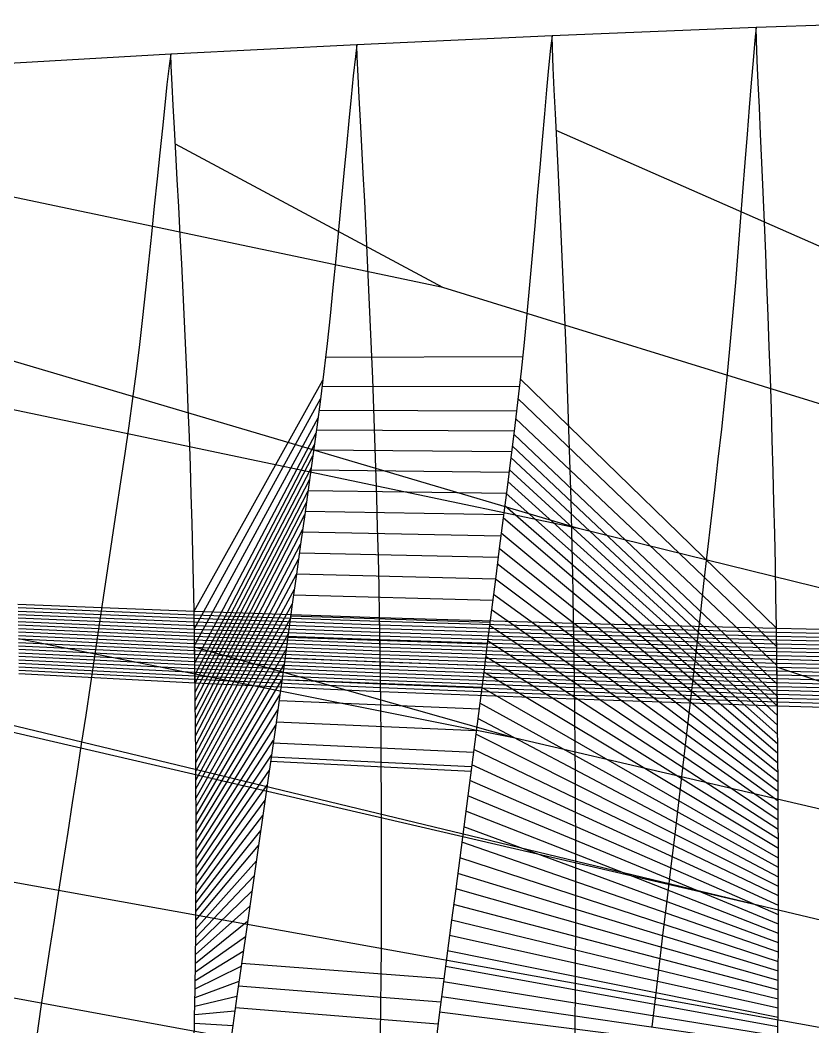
# Model space of a CAD drawing. Extents: x -427 to 427, y 0 to 209.
# Drawn here: x -303.1 to -225.8, y 107.6 to 205.9 of the extents above; entities that cross this region are included whole.
import ezdxf

# ---------------------------------------------------------------- set-up
doc = ezdxf.new("R2010")
doc.units = 0

msp = doc.modelspace()

# ---------------------------------------------------------------- linework, layer by layer
at = {"layer": 'default', "color": 5, "linetype": 'CONTINUOUS'}
for p, q in [((-210.59, 205.874, 43.32), (-231.304, 205.141, 53.101)), ((-231.304, 205.141, 53.101), (-251.223, 204.34, 63.739)), ((-231.304, 205.141, 53.101), (-231.43, 203.923, 52.935)), ((-251.223, 204.34, 63.739), (-270.256, 203.47, 75.144)), ((-251.223, 204.34, 63.739), (-251.359, 203.15, 63.583)), ((-231.43, 203.923, 52.935), (-231.612, 201.946, 52.713)), ((-288.417, 202.54, 87.256), (-305.632, 201.542, 99.933)), ((-288.417, 202.54, 87.256), (-288.569, 201.414, 87.12)), ((-270.256, 203.47, 75.144), (-288.417, 202.54, 87.256)), ((-270.256, 203.47, 75.144), (-270.402, 202.31, 74.999)), ((-251.359, 203.15, 63.583), (-251.556, 201.218, 63.374)), ((-270.402, 202.31, 74.999), (-270.612, 200.428, 74.803)), ((-231.612, 201.946, 52.713), (-231.793, 199.753, 52.511)), ((-288.569, 201.414, 87.12), (-288.789, 199.586, 86.938)), ((-251.556, 201.218, 63.374), (-251.751, 199.075, 63.184)), ((-288.789, 199.586, 86.938), (-289.007, 197.557, 86.774)), ((-270.612, 200.428, 74.803), (-270.819, 198.34, 74.627)), ((-231.793, 199.753, 52.511), (-231.988, 197.336, 52.295)), ((-251.751, 199.075, 63.184), (-251.961, 196.713, 62.981)), ((-270.819, 198.34, 74.627), (-271.044, 196.038, 74.438)), ((-289.007, 197.557, 86.774), (-289.243, 195.321, 86.599)), ((-251.961, 196.713, 62.981), (-252.189, 194.172, 62.761)), ((-231.988, 197.336, 52.295), (-232.199, 194.736, 52.061)), ((-271.044, 196.038, 74.438), (-271.288, 193.562, 74.234)), ((-289.243, 195.321, 86.599), (-289.498, 192.916, 86.409)), ((-216.508, 180.008, 132.29), (-250.808, 195.088, 65.164)), ((-232.199, 194.736, 52.061), (-232.417, 191.986, 51.824)), ((-261.886, 179.782, 153.3), (-287.968, 193.768, 88.55)), ((-252.189, 194.172, 62.761), (-252.424, 191.485, 62.539)), ((-289.498, 192.916, 86.409), (-289.761, 190.372, 86.218)), ((-271.288, 193.562, 74.234), (-271.539, 190.944, 74.027)), ((-261.886, 179.782, 153.3), (-321.403, 192.284, 114.247)), ((-232.417, 191.986, 51.824), (-232.64, 189.113, 51.586)), ((-271.539, 190.944, 74.027), (-271.796, 188.207, 73.82)), ((-252.424, 191.485, 62.539), (-252.665, 188.677, 62.316)), ((-289.761, 190.372, 86.218), (-290.031, 187.714, 86.026)), ((-232.64, 189.113, 51.586), (-232.868, 186.168, 51.344)), ((-271.796, 188.207, 73.82), (-272.058, 185.403, 73.609)), ((-252.665, 188.677, 62.316), (-252.911, 185.799, 62.088)), ((-290.031, 187.714, 86.026), (-290.306, 184.989, 85.83)), ((-252.911, 185.799, 62.088), (-253.161, 182.906, 61.854)), ((-232.868, 186.168, 51.344), (-233.1, 183.207, 51.095)), ((-290.306, 184.989, 85.83), (-290.586, 182.25, 85.629)), ((-272.058, 185.403, 73.609), (-272.325, 182.584, 73.392)), ((-253.161, 182.906, 61.854), (-253.416, 180.03, 61.61)), ((-233.1, 183.207, 51.095), (-233.336, 180.264, 50.835)), ((-290.586, 182.25, 85.629), (-290.872, 179.528, 85.419)), ((-272.325, 182.584, 73.392), (-272.597, 179.782, 73.165)), ((-253.416, 180.03, 61.61), (-253.678, 177.191, 61.35)), ((-233.336, 180.264, 50.835), (-233.58, 177.359, 50.559)), ((-290.872, 179.528, 85.419), (-291.165, 176.841, 85.194)), ((-272.597, 179.782, 73.165), (-272.877, 177.015, 72.923)), ((-272.877, 177.015, 72.923), (-273.17, 174.288, 72.659)), ((-253.678, 177.191, 61.35), (-253.952, 174.392, 61.067)), ((-233.58, 177.359, 50.559), (-233.834, 174.494, 50.257)), ((-291.165, 176.841, 85.194), (-291.472, 174.191, 84.948)), ((-291.472, 174.191, 84.948), (-291.798, 171.563, 84.673)), ((-273.17, 174.288, 72.659), (-273.481, 171.582, 72.363)), ((-253.952, 174.392, 61.067), (-254.244, 171.615, 60.75)), ((-233.834, 174.494, 50.257), (-234.104, 171.653, 49.922)), ((-291.798, 171.563, 84.673), (-292.146, 168.929, 84.366)), ((-273.481, 171.582, 72.363), (-273.814, 168.871, 72.034)), ((-254.244, 171.615, 60.75), (-254.556, 168.832, 60.397)), ((-234.104, 171.653, 49.922), (-234.394, 168.804, 49.548)), ((-286.147, 148.17, 94.535), (-273.585, 170.732, 72.26)), ((-292.146, 168.929, 84.366), (-292.519, 166.266, 84.026)), ((-286.121, 146.486, 94.697), (-273.819, 168.891, 72.024)), ((-273.814, 168.871, 72.034), (-274.169, 166.129, 71.669)), ((-254.556, 168.832, 60.397), (-254.89, 166.018, 60.008)), ((-234.394, 168.804, 49.548), (-234.703, 165.924, 49.135)), ((-292.519, 166.266, 84.026), (-292.914, 163.557, 83.657)), ((-286.095, 144.802, 94.858), (-274.053, 167.05, 71.787)), ((-274.169, 166.129, 71.669), (-274.546, 163.34, 71.275)), ((-286.069, 143.119, 95.02), (-274.245, 165.571, 71.59)), ((-254.89, 166.018, 60.008), (-255.243, 163.155, 59.587)), ((-234.703, 165.924, 49.135), (-235.031, 162.994, 48.689)), ((-286.054, 141.987, 95.125), (-274.396, 164.455, 71.432)), ((-292.914, 163.557, 83.657), (-293.326, 160.797, 83.267)), ((-286.044, 141.13, 95.203), (-274.546, 163.34, 71.275)), ((-274.546, 163.34, 71.275), (-274.94, 160.498, 70.857)), ((-286.034, 140.274, 95.28), (-274.704, 162.203, 71.108)), ((-255.243, 163.155, 59.587), (-255.613, 160.238, 59.141)), ((-235.031, 162.994, 48.689), (-235.374, 160.008, 48.218)), ((-293.326, 160.797, 83.267), (-293.749, 157.996, 82.864)), ((-286.025, 139.417, 95.357), (-274.861, 161.066, 70.941)), ((-274.94, 160.498, 70.857), (-275.344, 157.615, 70.426)), ((-255.613, 160.238, 59.141), (-255.992, 157.278, 58.681)), ((-286.017, 138.559, 95.432), (-275.021, 159.921, 70.771)), ((-235.374, 160.008, 48.218), (-235.726, 156.979, 47.731)), ((-286.009, 137.7, 95.507), (-275.183, 158.768, 70.599)), ((-293.749, 157.996, 82.864), (-294.176, 155.176, 82.458)), ((-286.001, 136.841, 95.582), (-275.344, 157.615, 70.426)), ((-275.344, 157.615, 70.426), (-275.752, 154.711, 69.991)), ((-255.992, 157.278, 58.681), (-256.374, 154.297, 58.217)), ((-235.726, 156.979, 47.731), (-236.081, 153.928, 47.24)), ((-285.995, 135.98, 95.654), (-275.548, 156.163, 70.209)), ((-294.176, 155.176, 82.458), (-294.6, 152.342, 82.056)), ((-285.988, 135.119, 95.727), (-275.752, 154.711, 69.991)), ((-275.752, 154.711, 69.991), (-276.157, 151.793, 69.561)), ((-256.374, 154.297, 58.217), (-256.755, 151.303, 57.757)), ((-236.081, 153.928, 47.24), (-236.434, 150.863, 46.754)), ((-285.982, 134.258, 95.8), (-275.955, 153.252, 69.776)), ((-294.6, 152.342, 82.056), (-295.023, 149.49, 81.657)), ((-285.976, 133.397, 95.871), (-276.157, 151.793, 69.561)), ((-276.157, 151.793, 69.561), (-276.561, 148.857, 69.134)), ((-256.755, 151.303, 57.757), (-257.134, 148.288, 57.302)), ((-236.434, 150.863, 46.754), (-236.786, 147.778, 46.271)), ((-295.023, 149.49, 81.657), (-295.446, 146.623, 81.26)), ((-285.972, 132.536, 95.942), (-276.359, 150.325, 69.348)), ((-285.967, 131.675, 96.012), (-276.561, 148.857, 69.134)), ((-276.561, 148.857, 69.134), (-276.965, 145.905, 68.709)), ((-257.134, 148.288, 57.302), (-257.512, 145.258, 56.848)), ((-236.786, 147.778, 46.271), (-237.137, 144.677, 45.791)), ((-295.446, 146.623, 81.26), (-295.869, 143.751, 80.863)), ((-285.962, 130.814, 96.082), (-276.763, 147.381, 68.922)), ((-285.959, 129.955, 96.15), (-276.965, 145.905, 68.709)), ((-276.965, 145.905, 68.709), (-277.369, 142.947, 68.284)), ((-254.81, 135.781, 160.612), (-303.275, 145.463, 107.15)), ((-254.81, 135.781, 160.612), (-286.091, 144.665, 94.875)), ((-257.512, 145.258, 56.848), (-257.892, 142.222, 56.394)), ((-237.137, 144.677, 45.791), (-237.489, 141.57, 45.311)), ((-295.869, 143.751, 80.863), (-296.293, 140.881, 80.464)), ((-285.956, 129.096, 96.218), (-277.167, 144.426, 68.497)), ((-285.952, 128.236, 96.286), (-277.369, 142.947, 68.284)), ((-277.369, 142.947, 68.284), (-277.775, 139.993, 67.856)), ((-201.145, 133.172, 137.445), (-229.275, 142.712, 61.817)), ((-257.892, 142.222, 56.394), (-258.272, 139.19, 55.937)), ((-237.489, 141.57, 45.311), (-237.842, 138.466, 44.827)), ((-296.293, 140.881, 80.464), (-296.72, 138.02, 80.061)), ((-285.951, 127.38, 96.352), (-277.572, 141.47, 68.07)), ((-285.95, 126.524, 96.417), (-277.775, 139.993, 67.856)), ((-277.775, 139.993, 67.856), (-278.182, 137.047, 67.425)), ((-258.272, 139.19, 55.937), (-258.654, 136.166, 55.477)), ((-296.72, 138.02, 80.061), (-297.15, 135.166, 79.652)), ((-285.948, 125.667, 96.482), (-277.978, 138.52, 67.64)), ((-237.842, 138.466, 44.827), (-238.197, 135.371, 44.34)), ((-285.948, 124.813, 96.545), (-278.182, 137.047, 67.425)), ((-278.182, 137.047, 67.425), (-278.593, 134.108, 66.987)), ((-258.654, 136.166, 55.477), (-259.04, 133.15, 55.01)), ((-297.15, 135.166, 79.652), (-297.585, 132.313, 79.236)), ((-285.949, 123.96, 96.607), (-278.387, 135.578, 67.206)), ((-238.197, 135.371, 44.34), (-238.554, 132.283, 43.846)), ((-285.95, 123.106, 96.669), (-278.593, 134.108, 66.987)), ((-278.593, 134.108, 66.987), (-279.008, 131.171, 66.542)), ((-259.04, 133.15, 55.01), (-259.43, 130.134, 54.535)), ((-297.585, 132.313, 79.236), (-298.026, 129.454, 78.812)), ((-285.951, 122.254, 96.73), (-278.801, 132.64, 66.765)), ((-238.554, 132.283, 43.846), (-238.916, 129.198, 43.343)), ((-285.954, 121.403, 96.788), (-279.008, 131.171, 66.542)), ((-279.008, 131.171, 66.542), (-279.429, 128.228, 66.089)), ((-259.43, 130.134, 54.535), (-259.825, 127.113, 54.051)), ((-298.026, 129.454, 78.812), (-298.471, 126.585, 78.383)), ((-285.957, 120.553, 96.847), (-279.219, 129.699, 66.316)), ((-238.916, 129.198, 43.343), (-239.283, 126.105, 42.832)), ((-285.96, 119.703, 96.905), (-279.429, 128.228, 66.089)), ((-279.429, 128.228, 66.089), (-279.855, 125.274, 65.63)), ((-259.825, 127.113, 54.051), (-260.224, 124.081, 53.561)), ((-298.471, 126.585, 78.383), (-298.919, 123.71, 77.95)), ((-285.965, 118.856, 96.96), (-279.642, 126.751, 65.859)), ((-239.283, 126.105, 42.832), (-239.653, 123.002, 42.313)), ((-285.971, 118.01, 97.014), (-279.855, 125.274, 65.63)), ((-279.855, 125.274, 65.63), (-280.283, 122.313, 65.166)), ((-260.224, 124.081, 53.561), (-260.625, 121.042, 53.067)), ((-298.919, 123.71, 77.95), (-299.366, 120.838, 77.518)), ((-285.976, 117.163, 97.069), (-280.069, 123.794, 65.398)), ((-239.653, 123.002, 42.313), (-240.026, 119.891, 41.791)), ((-285.984, 116.319, 97.121), (-280.283, 122.313, 65.166)), ((-280.283, 122.313, 65.166), (-280.71, 119.357, 64.704)), ((-260.625, 121.042, 53.067), (-261.027, 118.007, 52.574)), ((-299.366, 120.838, 77.518), (-299.81, 117.981, 77.09)), ((-285.992, 115.477, 97.171), (-280.496, 120.835, 64.935)), ((-286, 114.634, 97.222), (-280.71, 119.357, 64.704)), ((-280.71, 119.357, 64.704), (-281.134, 116.415, 64.246)), ((-240.026, 119.891, 41.791), (-240.398, 116.784, 41.269)), ((-299.81, 117.981, 77.09), (-300.247, 115.143, 76.67)), ((-261.027, 118.007, 52.574), (-261.424, 114.987, 52.085)), ((-286.009, 113.793, 97.271), (-280.922, 117.886, 64.475)), ((-286.02, 112.954, 97.317), (-281.134, 116.415, 64.246)), ((-281.134, 116.415, 64.246), (-281.551, 113.493, 63.797)), ((-240.398, 116.784, 41.269), (-240.767, 113.694, 40.752)), ((-300.247, 115.143, 76.67), (-300.676, 112.326, 76.26)), ((-286.031, 112.116, 97.363), (-281.342, 114.954, 64.021)), ((-261.424, 114.987, 52.085), (-261.816, 111.988, 51.606)), ((-286.042, 111.277, 97.408), (-281.551, 113.493, 63.797)), ((-281.551, 113.493, 63.797), (-281.961, 110.592, 63.358)), ((-240.767, 113.694, 40.752), (-241.13, 110.624, 40.245)), ((-300.676, 112.326, 76.26), (-301.095, 109.529, 75.864)), ((-286.056, 110.443, 97.45), (-281.756, 112.043, 63.577)), ((-261.816, 111.988, 51.606), (-262.2, 109.01, 51.138)), ((-286.071, 109.608, 97.491), (-281.961, 110.592, 63.358)), ((-281.961, 110.592, 63.358), (-282.361, 107.713, 62.934)), ((-241.13, 110.624, 40.245), (-241.487, 107.576, 39.75)), ((-301.095, 109.529, 75.864), (-301.501, 106.748, 75.483)), ((-286.085, 108.773, 97.532), (-282.161, 109.152, 63.146)), ((-262.2, 109.01, 51.138), (-262.576, 106.054, 50.685)), ((-286.101, 107.941, 97.569), (-282.361, 107.713, 62.934)), ((-282.361, 107.713, 62.934), (-282.749, 104.849, 62.527))]:
    msp.add_line(p, q, dxfattribs=at)
at = {"layer": 'default', "color": 3, "linetype": 'CONTINUOUS'}
for p, q in [((-231.27, 203.914, 53.258), (-231.304, 205.141, 53.101)), ((-251.188, 203.14, 63.891), (-251.223, 204.34, 63.739)), ((-231.196, 201.933, 53.555), (-231.27, 203.914, 53.258)), ((-288.379, 201.403, 87.394), (-288.417, 202.54, 87.256)), ((-270.22, 202.3, 75.29), (-270.256, 203.47, 75.144)), ((-251.108, 201.203, 64.175), (-251.188, 203.14, 63.891)), ((-270.137, 200.411, 75.561), (-270.22, 202.3, 75.29)), ((-231.096, 199.753, 53.918), (-231.196, 201.933, 53.555)), ((-288.294, 199.567, 87.653), (-288.379, 201.403, 87.394)), ((-251.001, 199.071, 64.524), (-251.108, 201.203, 64.175)), ((-288.177, 197.545, 87.969), (-288.294, 199.567, 87.653)), ((-270.024, 198.332, 75.895), (-270.137, 200.411, 75.561)), ((-230.987, 197.351, 54.316), (-231.096, 199.753, 53.918)), ((-250.885, 196.722, 64.905), (-251.001, 199.071, 64.524)), ((-269.902, 196.041, 76.259), (-270.024, 198.332, 75.895)), ((-288.051, 195.317, 88.315), (-288.177, 197.545, 87.969)), ((-250.764, 194.17, 65.309), (-250.885, 196.722, 64.905)), ((-230.874, 194.741, 54.737), (-230.987, 197.351, 54.316)), ((-269.775, 193.552, 76.644), (-269.902, 196.041, 76.259)), ((-287.921, 192.898, 88.681), (-288.051, 195.317, 88.315)), ((-230.754, 191.968, 55.185), (-230.874, 194.741, 54.737)), ((-250.636, 191.458, 65.739), (-250.764, 194.17, 65.309)), ((-287.782, 190.326, 89.072), (-287.921, 192.898, 88.681)), ((-269.64, 190.908, 77.055), (-269.775, 193.552, 76.644)), ((-230.63, 189.079, 55.65), (-230.754, 191.968, 55.185)), ((-269.501, 188.152, 77.481), (-269.64, 190.908, 77.055)), ((-250.503, 188.633, 66.184), (-250.636, 191.458, 65.739)), ((-287.638, 187.647, 89.476), (-287.782, 190.326, 89.072)), ((-230.505, 186.108, 56.122), (-230.63, 189.079, 55.65)), ((-269.361, 185.319, 77.913), (-269.501, 188.152, 77.481)), ((-250.369, 185.728, 66.637), (-250.503, 188.633, 66.184)), ((-287.493, 184.893, 89.888), (-287.638, 187.647, 89.476)), ((-230.38, 183.089, 56.597), (-230.505, 186.108, 56.122)), ((-287.349, 182.094, 90.302), (-287.493, 184.893, 89.888)), ((-269.221, 182.441, 78.349), (-269.361, 185.319, 77.913)), ((-250.236, 182.776, 67.093), (-250.369, 185.728, 66.637)), ((-230.258, 180.054, 57.069), (-230.38, 183.089, 56.597)), ((-287.208, 179.279, 90.713), (-287.349, 182.094, 90.302)), ((-269.084, 179.546, 78.782), (-269.221, 182.441, 78.349)), ((-250.105, 179.807, 67.546), (-250.236, 182.776, 67.093)), ((-230.14, 177.014, 57.531), (-230.258, 180.054, 57.069)), ((-287.072, 176.461, 91.116), (-287.208, 179.279, 90.713)), ((-268.952, 176.647, 79.205), (-269.084, 179.546, 78.782)), ((-198.838, 160.272, 229.754), (-261.886, 179.782, 153.3)), ((-249.98, 176.834, 67.989), (-250.105, 179.807, 67.546)), ((-230.028, 173.97, 57.982), (-230.14, 177.014, 57.531)), ((-286.943, 173.639, 91.51), (-287.072, 176.461, 91.116)), ((-268.827, 173.744, 79.619), (-268.952, 176.647, 79.205)), ((-249.86, 173.858, 68.422), (-249.98, 176.834, 67.989)), ((-248.63, 156.249, 286.058), (-338.025, 174.997, 242.953)), ((-248.63, 156.249, 286.058), (-313.93, 175.592, 211.473)), ((-286.821, 170.817, 91.894), (-286.943, 173.639, 91.51)), ((-268.709, 170.842, 80.023), (-268.827, 173.744, 79.619)), ((-249.747, 170.882, 68.844), (-249.86, 173.858, 68.422)), ((-229.922, 170.927, 58.421), (-230.028, 173.97, 57.982)), ((-286.708, 168.001, 92.265), (-286.821, 170.817, 91.894)), ((-268.598, 167.946, 80.413), (-268.709, 170.842, 80.023)), ((-249.641, 167.911, 69.252), (-249.747, 170.882, 68.844)), ((-229.823, 167.889, 58.847), (-229.922, 170.927, 58.421)), ((-286.603, 165.187, 92.624), (-286.708, 168.001, 92.265)), ((-268.496, 165.051, 80.79), (-268.598, 167.946, 80.413)), ((-249.543, 164.943, 69.646), (-249.641, 167.911, 69.252)), ((-229.731, 164.853, 59.257), (-229.823, 167.889, 58.847)), ((-286.506, 162.37, 92.971), (-286.603, 165.187, 92.624)), ((-268.402, 162.153, 81.154), (-268.496, 165.051, 80.79)), ((-249.453, 161.971, 70.026), (-249.543, 164.943, 69.646)), ((-229.647, 161.814, 59.652), (-229.731, 164.853, 59.257)), ((-286.418, 159.549, 93.306), (-286.506, 162.37, 92.971)), ((-268.316, 159.252, 81.506), (-268.402, 162.153, 81.154)), ((-249.37, 158.995, 70.393), (-249.453, 161.971, 70.026)), ((-229.569, 158.77, 60.034), (-229.647, 161.814, 59.652)), ((-286.338, 156.726, 93.63), (-286.418, 159.549, 93.306)), ((-268.237, 156.348, 81.846), (-268.316, 159.252, 81.506)), ((-249.294, 156.017, 70.748), (-249.37, 158.995, 70.393)), ((-229.498, 155.725, 60.403), (-229.569, 158.77, 60.034)), ((-286.266, 153.905, 93.942), (-286.338, 156.726, 93.63)), ((-268.166, 153.446, 82.173), (-268.237, 156.348, 81.846)), ((-249.226, 153.041, 71.089), (-249.294, 156.017, 70.748)), ((-229.434, 152.681, 60.758), (-229.498, 155.725, 60.403)), ((-286.203, 151.081, 94.24), (-286.266, 153.905, 93.942)), ((-268.104, 150.542, 82.486), (-268.166, 153.446, 82.173)), ((-249.166, 150.062, 71.416), (-249.226, 153.041, 71.089)), ((-229.377, 149.635, 61.097), (-229.434, 152.681, 60.758)), ((-286.148, 148.248, 94.528), (-286.203, 151.081, 94.24)), ((-268.051, 147.627, 82.787), (-268.104, 150.542, 82.486)), ((-249.114, 147.072, 71.729), (-249.166, 150.062, 71.416)), ((-229.328, 146.577, 61.423), (-229.377, 149.635, 61.097)), ((-286.101, 145.405, 94.806), (-286.148, 148.248, 94.528)), ((-268.004, 144.703, 83.078), (-268.051, 147.627, 82.787)), ((-249.068, 144.073, 72.033), (-249.114, 147.072, 71.729)), ((-229.285, 143.509, 61.738), (-229.328, 146.577, 61.423)), ((-230.355, 119.264, 358.947), (-347.059, 146.388, 252.908)), ((-286.061, 142.557, 95.074), (-286.101, 145.405, 94.806)), ((-267.963, 141.773, 83.359), (-268.004, 144.703, 83.078)), ((-249.029, 141.069, 72.324), (-249.068, 144.073, 72.033)), ((-286.028, 139.704, 95.332), (-286.061, 142.557, 95.074)), ((-229.247, 140.437, 62.041), (-229.285, 143.509, 61.738)), ((-267.93, 138.838, 83.629), (-267.963, 141.773, 83.359)), ((-248.996, 138.058, 72.606), (-249.029, 141.069, 72.324)), ((-286.001, 136.841, 95.582), (-286.028, 139.704, 95.332)), ((-229.216, 137.357, 62.332), (-229.247, 140.437, 62.041)), ((-230.355, 119.264, 358.947), (-312.489, 139.088, 223.076)), ((-267.903, 135.893, 83.89), (-267.93, 138.838, 83.629)), ((-248.968, 135.037, 72.877), (-248.996, 138.058, 72.606)), ((-285.98, 133.972, 95.824), (-286.001, 136.841, 95.582)), ((-229.189, 134.268, 62.614), (-229.216, 137.357, 62.332)), ((-267.881, 132.941, 84.143), (-267.903, 135.893, 83.89)), ((-166.886, 115.255, 292.703), (-254.81, 135.781, 160.612)), ((-248.946, 132.01, 73.14), (-248.968, 135.037, 72.877)), ((-285.963, 131.101, 96.059), (-285.98, 133.972, 95.824)), ((-229.168, 131.171, 62.886), (-229.189, 134.268, 62.614)), ((-267.864, 129.988, 84.389), (-267.881, 132.941, 84.143)), ((-248.928, 128.98, 73.395), (-248.946, 132.01, 73.14)), ((-285.952, 128.236, 96.286), (-285.963, 131.101, 96.059)), ((-229.151, 128.073, 63.15), (-229.168, 131.171, 62.886)), ((-267.851, 127.041, 84.626), (-267.864, 129.988, 84.389)), ((-248.915, 125.958, 73.641), (-248.928, 128.98, 73.395)), ((-285.948, 125.382, 96.504), (-285.952, 128.236, 96.286)), ((-229.138, 124.982, 63.405), (-229.151, 128.073, 63.15)), ((-267.845, 124.104, 84.853), (-267.851, 127.041, 84.626)), ((-248.908, 122.946, 73.876), (-248.915, 125.958, 73.641)), ((-285.95, 122.537, 96.71), (-285.948, 125.382, 96.504)), ((-229.13, 121.901, 63.649), (-229.138, 124.982, 63.405)), ((-267.846, 121.178, 85.068), (-267.845, 124.104, 84.853)), ((-248.907, 119.944, 74.099), (-248.908, 122.946, 73.876)), ((-285.96, 119.703, 96.905), (-285.95, 122.537, 96.71)), ((-229.128, 118.83, 63.879), (-229.13, 121.901, 63.649)), ((-267.854, 118.262, 85.271), (-267.846, 121.178, 85.068)), ((-248.912, 116.953, 74.309), (-248.907, 119.944, 74.099)), ((-285.978, 116.881, 97.087), (-285.96, 119.703, 96.905)), ((-227.818, 96.447, 361.488), (-345.938, 118.136, 255.765)), ((-267.87, 115.359, 85.461), (-267.854, 118.262, 85.271)), ((-229.133, 115.771, 64.096), (-229.128, 118.83, 63.879)), ((-286.005, 114.072, 97.255), (-285.978, 116.881, 97.087)), ((-248.926, 113.975, 74.505), (-248.912, 116.953, 74.309)), ((-267.894, 112.469, 85.635), (-267.87, 115.359, 85.461)), ((-229.145, 112.725, 64.298), (-229.133, 115.771, 64.096)), ((-286.042, 111.277, 97.408), (-286.005, 114.072, 97.255)), ((-248.947, 111.011, 74.685), (-248.926, 113.975, 74.505)), ((-267.928, 109.593, 85.794), (-267.894, 112.469, 85.635)), ((-229.164, 109.693, 64.483), (-229.145, 112.725, 64.298)), ((-286.09, 108.495, 97.545), (-286.042, 111.277, 97.408)), ((-248.978, 108.061, 74.848), (-248.947, 111.011, 74.685)), ((-267.972, 106.731, 85.936), (-267.928, 109.593, 85.794)), ((-229.191, 106.675, 64.651), (-229.164, 109.693, 64.483)), ((-286.148, 105.727, 97.665), (-286.09, 108.495, 97.545)), ((-249.017, 105.124, 74.993), (-248.978, 108.061, 74.848))]:
    msp.add_line(p, q, dxfattribs=at)
at = {"layer": 'default', "color": 30, "linetype": 'CONTINUOUS'}
for p, q in [((-254.097, 173.011, 60.909), (-273.324, 172.943, 72.512)), ((-254.418, 170.086, 60.551), (-273.667, 170.092, 72.177)), ((-254.689, 167.706, 60.242), (-273.956, 167.774, 71.888)), ((-254.925, 165.731, 59.966), (-274.207, 165.85, 71.63)), ((-255.172, 163.727, 59.671), (-274.471, 163.897, 71.353)), ((-255.428, 161.696, 59.364), (-274.743, 161.919, 71.066)), ((-255.688, 159.646, 59.049), (-275.021, 159.921, 70.771)), ((-255.954, 157.574, 58.727), (-275.304, 157.903, 70.469)), ((-256.221, 155.49, 58.403), (-275.589, 155.872, 70.165)), ((-256.488, 153.399, 58.079), (-275.874, 153.836, 69.862)), ((-256.755, 151.303, 57.757), (-276.157, 151.793, 69.561)), ((-257.02, 149.193, 57.439), (-276.44, 149.738, 69.262)), ((-257.285, 147.076, 57.12), (-276.723, 147.676, 68.964)), ((-257.55, 144.955, 56.803), (-277.005, 145.609, 68.667)), ((-257.816, 142.83, 56.485), (-277.288, 143.539, 68.369)), ((-258.082, 140.706, 56.166), (-277.572, 141.47, 68.07)), ((-258.348, 138.585, 55.845), (-277.856, 139.404, 67.77)), ((-258.616, 136.468, 55.523), (-278.141, 137.342, 67.468)), ((-258.886, 134.356, 55.197), (-278.428, 135.284, 67.162)), ((-259.065, 132.957, 54.979), (-278.619, 133.921, 66.959)), ((-259.123, 132.507, 54.909), (-278.681, 133.482, 66.892)), ((-261.781, 112.259, 51.649), (-281.513, 113.757, 63.837)), ((-262.074, 109.985, 51.291), (-281.827, 111.542, 63.502)), ((-262.35, 107.828, 50.957), (-282.121, 109.44, 63.189))]:
    msp.add_line(p, q, dxfattribs=at)
at = {"layer": 'default', "color": 1, "linetype": 'CONTINUOUS'}
for p, q in [((-229.327, 146.493, 61.432), (-254.328, 170.859, 60.654)), ((-229.303, 144.676, 61.615), (-254.553, 168.922, 60.396)), ((-229.279, 142.859, 61.797), (-254.777, 166.986, 60.137)), ((-229.255, 141.042, 61.98), (-254.96, 165.445, 59.924)), ((-229.241, 139.821, 62.099), (-255.102, 164.3, 59.755)), ((-229.231, 138.897, 62.187), (-255.243, 163.155, 59.587)), ((-229.222, 137.973, 62.274), (-255.391, 161.988, 59.408)), ((-229.213, 137.048, 62.361), (-255.539, 160.821, 59.23)), ((-229.205, 136.121, 62.445), (-255.688, 159.646, 59.049)), ((-229.197, 135.195, 62.529), (-255.84, 158.462, 58.865)), ((-229.189, 134.268, 62.614), (-255.992, 157.278, 58.681)), ((-229.183, 133.339, 62.695), (-256.183, 155.788, 58.449)), ((-133.26, 127.782, 374.281), (-248.63, 156.249, 286.058)), ((-229.177, 132.41, 62.777), (-256.374, 154.297, 58.217)), ((-229.17, 131.481, 62.859), (-256.565, 152.8, 57.987)), ((-229.165, 130.551, 62.939), (-256.755, 151.303, 57.757)), ((-229.159, 129.622, 63.018), (-256.944, 149.796, 57.53)), ((-229.154, 128.692, 63.098), (-257.134, 148.288, 57.302)), ((-229.149, 127.764, 63.176), (-257.323, 146.773, 57.075)), ((-229.145, 126.836, 63.252), (-257.512, 145.258, 56.848)), ((-229.142, 125.909, 63.329), (-257.702, 143.74, 56.621)), ((-229.138, 124.981, 63.405), (-257.892, 142.222, 56.394)), ((-229.135, 124.057, 63.478), (-258.082, 140.706, 56.166)), ((-229.133, 123.133, 63.551), (-258.272, 139.19, 55.937)), ((-229.131, 122.209, 63.624), (-258.463, 137.678, 55.707)), ((-229.13, 121.287, 63.695), (-258.654, 136.166, 55.477)), ((-229.129, 120.365, 63.764), (-258.847, 134.658, 55.243)), ((-229.129, 119.444, 63.833), (-259.04, 133.15, 55.01)), ((-229.129, 118.524, 63.901), (-259.235, 131.642, 54.772)), ((-229.13, 117.606, 63.966), (-259.43, 130.134, 54.535)), ((-229.132, 116.689, 64.031), (-259.627, 128.624, 54.293)), ((-229.133, 115.771, 64.096), (-259.825, 127.113, 54.051)), ((-229.137, 114.857, 64.157), (-260.024, 125.597, 53.806)), ((-229.14, 113.943, 64.217), (-260.224, 124.081, 53.561)), ((-39.478, 74.041, 604.135), (-309.183, 122.644, 355.545)), ((-229.144, 113.029, 64.278), (-260.425, 122.561, 53.314)), ((-229.149, 112.118, 64.335), (-260.625, 121.042, 53.067)), ((-229.154, 111.209, 64.391), (-260.826, 119.524, 52.82)), ((-39.478, 74.041, 604.135), (-230.355, 119.264, 358.947)), ((-229.16, 110.299, 64.446), (-261.027, 118.007, 52.574)), ((-229.167, 109.391, 64.5), (-261.225, 116.497, 52.329)), ((-229.175, 108.486, 64.551), (-261.424, 114.987, 52.085)), ((-229.183, 107.581, 64.601), (-261.62, 113.488, 51.845)), ((-229.191, 106.675, 64.651), (-261.816, 111.988, 51.606)), ((-229.202, 105.774, 64.696), (-262.008, 110.499, 51.372)), ((-229.213, 104.873, 64.741), (-262.2, 109.01, 51.138))]:
    msp.add_line(p, q, dxfattribs=at)
at = {"layer": 'default', "color": 2, "linetype": 'CONTINUOUS'}
for p, q in [((-303.33, 148.858, 106.827), (-286.147, 148.17, 94.535)), ((-303.325, 148.519, 106.859), (-286.141, 147.819, 94.57)), ((-303.319, 148.179, 106.892), (-286.135, 147.469, 94.604)), ((-303.313, 147.84, 106.924), (-286.13, 147.119, 94.638)), ((-303.307, 147.5, 106.957), (-286.124, 146.768, 94.672)), ((-286.147, 148.17, 94.535), (-268.049, 147.547, 82.795)), ((-286.141, 147.819, 94.57), (-286.147, 148.17, 94.535)), ((-286.141, 147.819, 94.57), (-286.147, 147.819, 94.535)), ((-286.141, 147.819, 94.57), (-268.044, 147.186, 82.831)), ((-286.135, 147.469, 94.604), (-286.141, 147.819, 94.57)), ((-286.135, 147.469, 94.604), (-286.141, 147.469, 94.57)), ((-286.135, 147.469, 94.604), (-268.038, 146.826, 82.867)), ((-286.13, 147.119, 94.638), (-286.135, 147.469, 94.604)), ((-268.049, 147.547, 82.795), (-249.113, 146.99, 71.738)), ((-268.044, 147.186, 82.831), (-268.049, 147.547, 82.795)), ((-303.302, 147.16, 106.99), (-286.118, 146.418, 94.707)), ((-303.296, 146.821, 107.022), (-286.112, 146.067, 94.741)), ((-303.29, 146.481, 107.055), (-286.106, 145.717, 94.775)), ((-286.13, 147.119, 94.638), (-286.135, 147.119, 94.604)), ((-286.13, 147.119, 94.638), (-268.032, 146.465, 82.903)), ((-286.124, 146.768, 94.672), (-286.13, 147.119, 94.638)), ((-286.124, 146.768, 94.672), (-286.13, 146.768, 94.638)), ((-286.124, 146.768, 94.672), (-268.026, 146.105, 82.939)), ((-286.118, 146.418, 94.707), (-286.124, 146.768, 94.672)), ((-268.044, 147.186, 82.831), (-268.049, 147.186, 82.795)), ((-268.044, 147.186, 82.831), (-249.107, 146.621, 71.775)), ((-268.038, 146.826, 82.867), (-268.044, 147.186, 82.831)), ((-268.038, 146.826, 82.867), (-268.044, 146.826, 82.831)), ((-268.038, 146.826, 82.867), (-249.101, 146.251, 71.812)), ((-268.032, 146.465, 82.903), (-268.038, 146.826, 82.867)), ((-268.032, 146.465, 82.903), (-268.038, 146.465, 82.867)), ((-268.032, 146.465, 82.903), (-249.096, 145.881, 71.85)), ((-268.026, 146.105, 82.939), (-268.032, 146.465, 82.903)), ((-249.113, 146.99, 71.738), (-229.327, 146.493, 61.432)), ((-249.107, 146.621, 71.775), (-249.113, 146.99, 71.738)), ((-249.107, 146.621, 71.775), (-249.113, 146.621, 71.738)), ((-249.107, 146.621, 71.775), (-229.322, 146.115, 61.471)), ((-249.101, 146.251, 71.812), (-249.107, 146.621, 71.775)), ((-229.327, 146.493, 61.432), (-208.756, 146.053, 51.953)), ((-229.322, 146.115, 61.471), (-229.327, 146.493, 61.432)), ((-303.284, 146.142, 107.087), (-286.1, 145.366, 94.809)), ((-303.28, 145.802, 107.119), (-286.096, 145.016, 94.842)), ((-286.118, 146.418, 94.707), (-286.124, 146.418, 94.672)), ((-286.118, 146.418, 94.707), (-268.02, 145.744, 82.975)), ((-286.112, 146.067, 94.741), (-286.118, 146.418, 94.707)), ((-286.112, 146.067, 94.741), (-286.118, 146.067, 94.707)), ((-286.112, 146.067, 94.741), (-268.015, 145.384, 83.01)), ((-286.106, 145.717, 94.775), (-286.112, 146.067, 94.741)), ((-286.106, 145.717, 94.775), (-286.112, 145.717, 94.741)), ((-286.106, 145.717, 94.775), (-268.009, 145.023, 83.046)), ((-286.1, 145.366, 94.809), (-286.106, 145.717, 94.775)), ((-268.026, 146.105, 82.939), (-268.032, 146.105, 82.903)), ((-268.026, 146.105, 82.939), (-249.09, 145.511, 71.887)), ((-268.02, 145.744, 82.975), (-268.026, 146.105, 82.939)), ((-268.02, 145.744, 82.975), (-268.026, 145.744, 82.939)), ((-268.02, 145.744, 82.975), (-249.084, 145.142, 71.925)), ((-268.015, 145.384, 83.01), (-268.02, 145.744, 82.975)), ((-249.101, 146.251, 71.812), (-249.107, 146.251, 71.775)), ((-249.101, 146.251, 71.812), (-229.316, 145.737, 61.509)), ((-249.096, 145.881, 71.85), (-249.101, 146.251, 71.812)), ((-249.096, 145.881, 71.85), (-249.101, 145.881, 71.812)), ((-249.096, 145.881, 71.85), (-229.311, 145.359, 61.548)), ((-249.09, 145.511, 71.887), (-249.096, 145.881, 71.85)), ((-249.09, 145.511, 71.887), (-249.096, 145.511, 71.85)), ((-249.09, 145.511, 71.887), (-229.305, 144.981, 61.587)), ((-249.084, 145.142, 71.925), (-249.09, 145.511, 71.887)), ((-229.322, 146.115, 61.471), (-229.327, 146.115, 61.432)), ((-229.322, 146.115, 61.471), (-208.751, 145.667, 51.993)), ((-229.316, 145.737, 61.509), (-229.322, 146.115, 61.471)), ((-229.316, 145.737, 61.509), (-229.322, 145.737, 61.471)), ((-229.316, 145.737, 61.509), (-208.746, 145.281, 52.033)), ((-229.311, 145.359, 61.548), (-229.316, 145.737, 61.509)), ((-303.275, 145.463, 107.15), (-286.091, 144.665, 94.875)), ((-303.27, 145.123, 107.181), (-286.086, 144.315, 94.908)), ((-303.265, 144.784, 107.213), (-286.081, 143.964, 94.941)), ((-286.1, 145.366, 94.809), (-286.106, 145.366, 94.775)), ((-286.1, 145.366, 94.809), (-268.003, 144.663, 83.082)), ((-286.096, 145.016, 94.842), (-286.1, 145.366, 94.809)), ((-286.096, 145.016, 94.842), (-286.1, 145.016, 94.809)), ((-286.096, 145.016, 94.842), (-267.998, 144.302, 83.117)), ((-286.091, 144.665, 94.875), (-286.096, 145.016, 94.842)), ((-286.091, 144.665, 94.875), (-286.096, 144.665, 94.842)), ((-286.091, 144.665, 94.875), (-267.993, 143.942, 83.151)), ((-286.086, 144.315, 94.908), (-286.091, 144.665, 94.875)), ((-268.015, 145.384, 83.01), (-268.02, 145.384, 82.975)), ((-268.015, 145.384, 83.01), (-249.079, 144.772, 71.962)), ((-268.009, 145.023, 83.046), (-268.015, 145.384, 83.01)), ((-268.009, 145.023, 83.046), (-268.015, 145.023, 83.01)), ((-268.009, 145.023, 83.046), (-249.073, 144.402, 71.999)), ((-268.003, 144.663, 83.082), (-268.009, 145.023, 83.046)), ((-268.003, 144.663, 83.082), (-268.009, 144.663, 83.046)), ((-268.003, 144.663, 83.082), (-249.068, 144.032, 72.037)), ((-267.998, 144.302, 83.117), (-268.003, 144.663, 83.082)), ((-249.084, 145.142, 71.925), (-249.09, 145.142, 71.887)), ((-249.084, 145.142, 71.925), (-229.3, 144.602, 61.626)), ((-249.079, 144.772, 71.962), (-249.084, 145.142, 71.925)), ((-249.079, 144.772, 71.962), (-249.084, 144.772, 71.925)), ((-249.079, 144.772, 71.962), (-229.295, 144.224, 61.665)), ((-249.073, 144.402, 71.999), (-249.079, 144.772, 71.962)), ((-229.311, 145.359, 61.548), (-229.316, 145.359, 61.509)), ((-229.311, 145.359, 61.548), (-208.741, 144.896, 52.073)), ((-229.305, 144.981, 61.587), (-229.311, 145.359, 61.548)), ((-229.305, 144.981, 61.587), (-229.311, 144.981, 61.548)), ((-229.305, 144.981, 61.587), (-208.736, 144.51, 52.113)), ((-229.3, 144.602, 61.626), (-229.305, 144.981, 61.587)), ((-229.3, 144.602, 61.626), (-229.305, 144.602, 61.587)), ((-229.3, 144.602, 61.626), (-208.731, 144.124, 52.153)), ((-229.295, 144.224, 61.665), (-229.3, 144.602, 61.626)), ((-303.26, 144.444, 107.244), (-286.076, 143.614, 94.974)), ((-303.255, 144.105, 107.276), (-286.071, 143.264, 95.007)), ((-303.251, 143.765, 107.307), (-286.066, 142.913, 95.04)), ((-286.086, 144.315, 94.908), (-286.091, 144.315, 94.875)), ((-286.086, 144.315, 94.908), (-267.988, 143.581, 83.186)), ((-286.081, 143.964, 94.941), (-286.086, 144.315, 94.908)), ((-286.081, 143.964, 94.941), (-286.086, 143.964, 94.908)), ((-286.081, 143.964, 94.941), (-267.983, 143.221, 83.22)), ((-286.076, 143.614, 94.974), (-286.081, 143.964, 94.941)), ((-286.076, 143.614, 94.974), (-286.081, 143.614, 94.941)), ((-286.076, 143.614, 94.974), (-267.978, 142.86, 83.255)), ((-286.071, 143.264, 95.007), (-286.076, 143.614, 94.974)), ((-267.998, 144.302, 83.117), (-268.003, 144.302, 83.082)), ((-267.998, 144.302, 83.117), (-249.063, 143.663, 72.072)), ((-267.993, 143.942, 83.151), (-267.998, 144.302, 83.117)), ((-267.993, 143.942, 83.151), (-267.998, 143.942, 83.117)), ((-267.993, 143.942, 83.151), (-249.058, 143.293, 72.108)), ((-267.988, 143.581, 83.186), (-267.993, 143.942, 83.151)), ((-267.988, 143.581, 83.186), (-267.993, 143.581, 83.151)), ((-267.988, 143.581, 83.186), (-249.053, 142.923, 72.144)), ((-267.983, 143.221, 83.22), (-267.988, 143.581, 83.186)), ((-249.073, 144.402, 71.999), (-249.079, 144.402, 71.962)), ((-249.073, 144.402, 71.999), (-229.289, 143.846, 61.703)), ((-249.068, 144.032, 72.037), (-249.073, 144.402, 71.999)), ((-249.068, 144.032, 72.037), (-249.073, 144.032, 71.999)), ((-249.068, 144.032, 72.037), (-229.284, 143.468, 61.742)), ((-249.063, 143.663, 72.072), (-249.068, 144.032, 72.037)), ((-249.063, 143.663, 72.072), (-249.068, 143.663, 72.037)), ((-249.063, 143.663, 72.072), (-229.279, 143.09, 61.779)), ((-249.058, 143.293, 72.108), (-249.063, 143.663, 72.072)), ((-229.295, 144.224, 61.665), (-229.3, 144.224, 61.626)), ((-229.295, 144.224, 61.665), (-208.726, 143.738, 52.193)), ((-229.289, 143.846, 61.703), (-229.295, 144.224, 61.665)), ((-229.289, 143.846, 61.703), (-229.295, 143.846, 61.665)), ((-229.289, 143.846, 61.703), (-208.721, 143.353, 52.234)), ((-229.284, 143.468, 61.742), (-229.289, 143.846, 61.703)), ((-303.246, 143.426, 107.338), (-286.061, 142.563, 95.073)), ((-303.242, 143.086, 107.369), (-286.057, 142.212, 95.105)), ((-303.238, 142.747, 107.399), (-286.053, 141.862, 95.137)), ((-286.071, 143.264, 95.007), (-286.076, 143.264, 94.974)), ((-286.071, 143.264, 95.007), (-267.973, 142.5, 83.289)), ((-286.066, 142.913, 95.04), (-286.071, 143.264, 95.007)), ((-286.066, 142.913, 95.04), (-286.071, 142.913, 95.007)), ((-286.066, 142.913, 95.04), (-267.968, 142.139, 83.324)), ((-286.061, 142.563, 95.073), (-286.066, 142.913, 95.04)), ((-286.061, 142.563, 95.073), (-286.066, 142.563, 95.04)), ((-286.061, 142.563, 95.073), (-267.964, 141.779, 83.358)), ((-286.057, 142.212, 95.105), (-286.061, 142.563, 95.073)), ((-267.983, 143.221, 83.22), (-267.988, 143.221, 83.186)), ((-267.983, 143.221, 83.22), (-249.048, 142.553, 72.18)), ((-267.978, 142.86, 83.255), (-267.983, 143.221, 83.22)), ((-267.978, 142.86, 83.255), (-267.983, 142.86, 83.22)), ((-267.978, 142.86, 83.255), (-249.043, 142.184, 72.216)), ((-267.973, 142.5, 83.289), (-267.978, 142.86, 83.255)), ((-249.058, 143.293, 72.108), (-249.063, 143.293, 72.072)), ((-249.058, 143.293, 72.108), (-229.275, 142.712, 61.817)), ((-249.053, 142.923, 72.144), (-249.058, 143.293, 72.108)), ((-249.053, 142.923, 72.144), (-249.058, 142.923, 72.108)), ((-249.053, 142.923, 72.144), (-229.27, 142.333, 61.854)), ((-249.048, 142.553, 72.18), (-249.053, 142.923, 72.144)), ((-249.048, 142.553, 72.18), (-249.053, 142.553, 72.144)), ((-249.048, 142.553, 72.18), (-229.266, 141.955, 61.891)), ((-249.043, 142.184, 72.216), (-249.048, 142.553, 72.18)), ((-229.284, 143.468, 61.742), (-229.289, 143.468, 61.703)), ((-229.284, 143.468, 61.742), (-208.716, 142.967, 52.273)), ((-229.279, 143.09, 61.779), (-229.284, 143.468, 61.742)), ((-229.279, 143.09, 61.779), (-229.284, 143.09, 61.742)), ((-229.279, 143.09, 61.779), (-208.711, 142.581, 52.312)), ((-229.275, 142.712, 61.817), (-229.279, 143.09, 61.779)), ((-229.275, 142.712, 61.817), (-229.279, 142.712, 61.779)), ((-229.275, 142.712, 61.817), (-208.707, 142.195, 52.35)), ((-229.27, 142.333, 61.854), (-229.275, 142.712, 61.817)), ((-303.234, 142.407, 107.429), (-286.049, 141.512, 95.168)), ((-303.23, 142.068, 107.459), (-286.045, 141.161, 95.2)), ((-286.057, 142.212, 95.105), (-286.061, 142.212, 95.073)), ((-286.057, 142.212, 95.105), (-267.959, 141.419, 83.391)), ((-286.053, 141.862, 95.137), (-286.057, 142.212, 95.105)), ((-286.053, 141.862, 95.137), (-286.057, 141.862, 95.105)), ((-286.053, 141.862, 95.137), (-267.955, 141.058, 83.425)), ((-286.049, 141.512, 95.168), (-286.053, 141.862, 95.137)), ((-267.973, 142.5, 83.289), (-267.978, 142.5, 83.255)), ((-267.973, 142.5, 83.289), (-249.038, 141.814, 72.252)), ((-267.968, 142.139, 83.324), (-267.973, 142.5, 83.289)), ((-267.968, 142.139, 83.324), (-267.973, 142.139, 83.289)), ((-267.968, 142.139, 83.324), (-249.034, 141.444, 72.288)), ((-267.964, 141.779, 83.358), (-267.968, 142.139, 83.324)), ((-267.964, 141.779, 83.358), (-267.968, 141.779, 83.324)), ((-267.964, 141.779, 83.358), (-249.029, 141.075, 72.324)), ((-267.959, 141.419, 83.391), (-267.964, 141.779, 83.358)), ((-249.043, 142.184, 72.216), (-249.048, 142.184, 72.18)), ((-249.043, 142.184, 72.216), (-229.261, 141.577, 61.928)), ((-249.038, 141.814, 72.252), (-249.043, 142.184, 72.216)), ((-249.038, 141.814, 72.252), (-249.043, 141.814, 72.216)), ((-249.038, 141.814, 72.252), (-229.256, 141.199, 61.966)), ((-249.034, 141.444, 72.288), (-249.038, 141.814, 72.252)), ((-229.27, 142.333, 61.854), (-229.275, 142.333, 61.817)), ((-229.27, 142.333, 61.854), (-208.703, 141.81, 52.389)), ((-229.266, 141.955, 61.891), (-229.27, 142.333, 61.854)), ((-229.266, 141.955, 61.891), (-229.27, 141.955, 61.854)), ((-229.266, 141.955, 61.891), (-208.698, 141.424, 52.427)), ((-229.261, 141.577, 61.928), (-229.266, 141.955, 61.891)), ((-229.261, 141.577, 61.928), (-229.266, 141.577, 61.891)), ((-229.261, 141.577, 61.928), (-208.694, 141.038, 52.466)), ((-229.256, 141.199, 61.966), (-229.261, 141.577, 61.928)), ((-286.049, 141.512, 95.168), (-286.053, 141.512, 95.137)), ((-286.049, 141.512, 95.168), (-267.951, 140.698, 83.458)), ((-286.045, 141.161, 95.2), (-286.049, 141.512, 95.168)), ((-286.045, 141.161, 95.2), (-286.049, 141.161, 95.168)), ((-286.045, 141.161, 95.2), (-267.947, 140.337, 83.491)), ((-267.959, 141.419, 83.391), (-267.964, 141.419, 83.358)), ((-267.959, 141.419, 83.391), (-249.025, 140.705, 72.358)), ((-267.955, 141.058, 83.425), (-267.959, 141.419, 83.391)), ((-267.955, 141.058, 83.425), (-267.959, 141.058, 83.391)), ((-267.955, 141.058, 83.425), (-249.021, 140.335, 72.393)), ((-267.951, 140.698, 83.458), (-267.955, 141.058, 83.425)), ((-267.951, 140.698, 83.458), (-267.955, 140.698, 83.425)), ((-267.951, 140.698, 83.458), (-249.017, 139.965, 72.427)), ((-267.947, 140.337, 83.491), (-267.951, 140.698, 83.458)), ((-249.034, 141.444, 72.288), (-249.038, 141.444, 72.252)), ((-249.034, 141.444, 72.288), (-229.252, 140.821, 62.003)), ((-249.029, 141.075, 72.324), (-249.034, 141.444, 72.288)), ((-249.029, 141.075, 72.324), (-249.034, 141.075, 72.288)), ((-249.029, 141.075, 72.324), (-229.247, 140.443, 62.04)), ((-249.025, 140.705, 72.358), (-249.029, 141.075, 72.324)), ((-249.025, 140.705, 72.358), (-249.029, 140.705, 72.324)), ((-249.025, 140.705, 72.358), (-229.243, 140.065, 62.076)), ((-249.021, 140.335, 72.393), (-249.025, 140.705, 72.358)), ((-229.256, 141.199, 61.966), (-229.261, 141.199, 61.928)), ((-229.256, 141.199, 61.966), (-208.689, 140.652, 52.504)), ((-229.252, 140.821, 62.003), (-229.256, 141.199, 61.966)), ((-229.252, 140.821, 62.003), (-229.256, 140.821, 61.966)), ((-229.252, 140.821, 62.003), (-208.685, 140.266, 52.543)), ((-229.247, 140.443, 62.04), (-229.252, 140.821, 62.003)), ((-267.947, 140.337, 83.491), (-267.951, 140.337, 83.458)), ((-267.947, 140.337, 83.491), (-249.012, 139.596, 72.462)), ((-249.021, 140.335, 72.393), (-249.025, 140.335, 72.358)), ((-249.021, 140.335, 72.393), (-229.239, 139.686, 62.112)), ((-249.017, 139.965, 72.427), (-249.021, 140.335, 72.393)), ((-249.017, 139.965, 72.427), (-249.021, 139.965, 72.393)), ((-249.017, 139.965, 72.427), (-229.236, 139.308, 62.148)), ((-249.012, 139.596, 72.462), (-249.017, 139.965, 72.427)), ((-249.012, 139.596, 72.462), (-249.017, 139.596, 72.427)), ((-249.012, 139.596, 72.462), (-229.232, 138.93, 62.183)), ((-229.247, 140.443, 62.04), (-229.252, 140.443, 62.003)), ((-229.247, 140.443, 62.04), (-208.681, 139.881, 52.581)), ((-229.243, 140.065, 62.076), (-229.247, 140.443, 62.04)), ((-229.243, 140.065, 62.076), (-229.247, 140.065, 62.04)), ((-229.243, 140.065, 62.076), (-208.677, 139.495, 52.618)), ((-229.239, 139.686, 62.112), (-229.243, 140.065, 62.076)), ((-229.239, 139.686, 62.112), (-229.243, 139.686, 62.076)), ((-229.239, 139.686, 62.112), (-208.673, 139.109, 52.655)), ((-229.236, 139.308, 62.148), (-229.239, 139.686, 62.112)), ((-229.236, 139.308, 62.148), (-229.239, 139.308, 62.112)), ((-229.236, 139.308, 62.148), (-208.67, 138.724, 52.692)), ((-229.232, 138.93, 62.183), (-229.236, 139.308, 62.148)), ((-229.232, 138.93, 62.183), (-229.236, 138.93, 62.148)), ((-229.232, 138.93, 62.183), (-208.666, 138.338, 52.729))]:
    msp.add_line(p, q, dxfattribs=at)

doc.saveas('drawing.dxf')
